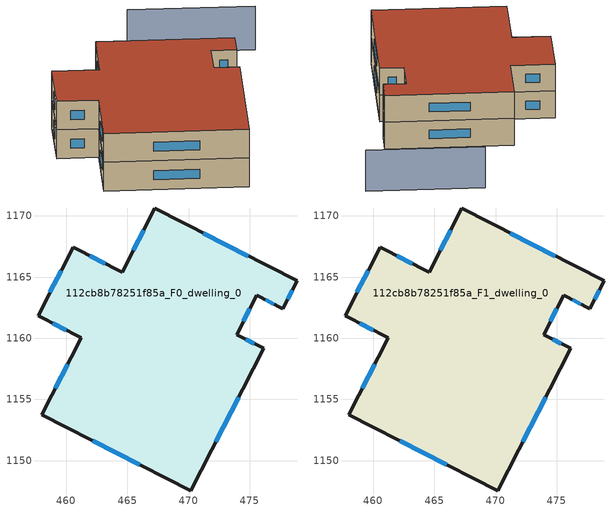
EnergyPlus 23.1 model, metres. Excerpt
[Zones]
112cb8b78251f85a_F0_dwelling_0
 floor ground (EU_floor_Construction): 478.86,1164.69 477.7,1162.42 475.56,1163.51 473.93,1160.3 476.12,1159.18 470.2,1147.55 458.02,1153.76 461.22,1160.04 457.7,1161.83 460.56,1167.45 464.57,1165.41 467.23,1170.62 z0
 wall outside (EU_wall_Construction): 464.57,1165.41 460.56,1167.45 457.7,1161.83 461.22,1160.04 458.02,1153.76 470.2,1147.55 476.12,1159.18 473.93,1160.3 475.56,1163.51 477.7,1162.42 478.86,1164.69 467.23,1170.62 464.57,1165.41 z0:3
 window (EU_Window_Construction): 463.2,1166.1 461.94,1166.75 / 466.32,1168.83 465.48,1167.19 / 474.88,1166.72 471.21,1168.59 / 478.1,1163.2 478.46,1163.91 / 476.3,1163.13 476.97,1162.79 / 474.49,1161.4 475,1162.41 / 475.37,1159.56 474.68,1159.92 / 472.23,1151.53 474.1,1155.2 / 462.19,1151.63 466.03,1149.68 / 460.13,1157.89 459.12,1155.91 / 458.91,1161.22 460.02,1160.65 / 459.58,1165.53 458.68,1163.76 z1.03:1.97
112cb8b78251f85a_F1_dwelling_0
 floor to 112cb8b78251f85a_F0_dwelling_0 (EU_floor_Construction): 478.86,1164.69 477.7,1162.42 475.56,1163.51 473.93,1160.3 476.12,1159.18 470.2,1147.55 458.02,1153.76 461.22,1160.04 457.7,1161.83 460.56,1167.45 464.57,1165.41 467.23,1170.62 z3
 wall outside (EU_wall_Construction): 464.57,1165.41 460.56,1167.45 457.7,1161.83 461.22,1160.04 458.02,1153.76 470.2,1147.55 476.12,1159.18 473.93,1160.3 475.56,1163.51 477.7,1162.42 478.86,1164.69 467.23,1170.62 464.57,1165.41 z3:6
 window (EU_Window_Construction): 463.2,1166.1 461.94,1166.75 / 466.32,1168.83 465.48,1167.19 / 474.88,1166.72 471.21,1168.59 / 478.1,1163.2 478.46,1163.91 / 476.3,1163.13 476.97,1162.79 / 474.49,1161.4 475,1162.41 / 475.37,1159.56 474.68,1159.92 / 472.23,1151.53 474.1,1155.2 / 462.19,1151.63 466.03,1149.68 / 460.13,1157.89 459.12,1155.91 / 458.91,1161.22 460.02,1160.65 / 459.58,1165.53 458.68,1163.76 z4.03:4.97
 roof outside (EU_roof_Construction): 470.2,1147.55 476.12,1159.18 473.93,1160.3 475.56,1163.51 477.7,1162.42 478.86,1164.69 467.23,1170.62 464.57,1165.41 460.56,1167.45 457.7,1161.83 461.22,1160.04 458.02,1153.76 z6
shading: 485.32,1171.76 474.64,1177.25 z0:4.6
[Building]
EU S2 Campaign: North Axis=0; Terrain=City; Solar Distribution=FullExterior
[Site:Location]
Cape.Town.Intl.AP: Latitude=-33.965; Longitude=18.602; Time Zone=2; Elevation=46
[SizingPeriod:WeatherFileDays]
AnnualSizingPeriod: Begin Month=1; Begin Day of Month=1; End Month=12; End Day of Month=31; Day of Week for Start Day=Monday; Use Weather File Daylight Saving Period=No; Use Weather File Rain and Snow Indicators=No
[MATERIAL]
EU_InternalMass_Material: Roughness=MediumRough; Thickness=0.1; Conductivity=1; Density=1800; Specific Heat=900; Thermal Absorptance=0.9; Solar Absorptance=0.7; Visible Absorptance=0.7
[MATERIAL:NOMASS] Roughness=MediumRough; Thermal Absorptance=0.9; Solar Absorptance=0.7; Visible Absorptance=0.7
Name | Thermal Resistance
EU_wall_NoMass | 0.493876
EU_roof_NoMass | 0.449382
EU_floor_NoMass | 1.25
[WINDOWMATERIAL:SIMPLEGLAZINGSYSTEM]
EU_Window_SimpleGlazing: UFactor=4.4; Solar Heat Gain Coefficient=0.85; Visible Transmittance=0.85
[CONSTRUCTION]
EU_wall_Construction: EU_wall_NoMass
EU_roof_Construction: EU_roof_NoMass
EU_floor_Construction: EU_floor_NoMass
EU_Window_Construction: EU_Window_SimpleGlazing
EU_InternalMass_Construction: EU_InternalMass_Material
[ZONE] Type=1; Multiplier=1; Ceiling Height=autocalculate; Volume=825.347; Floor Area=autocalculate; Part of Total Floor Area=Yes
112cb8b78251f85a_F0_dwelling_0; 112cb8b78251f85a_F1_dwelling_0
[INTERNALMASS] Construction=EU_InternalMass_Construction; Surface Area=275.116
Name | Zone or ZoneList
112cb8b78251f85a_F0_dwelling_0_EU_InternalMass | 112cb8b78251f85a_F0_dwelling_0
112cb8b78251f85a_F1_dwelling_0_EU_InternalMass | 112cb8b78251f85a_F1_dwelling_0
[OTHEREQUIPMENT] Fuel Type=Electricity; Design Level Calculation Method=Watts/Area; Power per Zone Floor Area=1; Fraction Latent=0; Fraction Radiant=0; Fraction Lost=0; Carbon Dioxide Generation Rate=0; EndUse Subcategory=EU_Step8_InternalGains
Name | Zone or ZoneList or Space or SpaceList | Schedule
EU_Step8_InternalGain_112cb8b78251f85a_F0_dwelling_0_f000 | 112cb8b78251f85a_F0_dwelling_0 | EU_Step8_GainSchedule_112cb8b78251f85a_F0_dwelling_0_f000
EU_Step8_InternalGain_112cb8b78251f85a_F1_dwelling_0_f000 | 112cb8b78251f85a_F1_dwelling_0 | EU_Step8_GainSchedule_112cb8b78251f85a_F1_dwelling_0_f000
[ZONEVENTILATION:DESIGNFLOWRATE] Schedule=EU_AlwaysOn; Design Flow Rate Calculation Method=AirChanges/Hour; Air Changes per Hour=0.64; Ventilation Type=Natural; Fan Pressure Rise=0; Fan Total Efficiency=1; Constant Term Coefficient=1; Temperature Term Coefficient=0; Velocity Term Coefficient=0; Velocity Squared Term Coefficient=0; Minimum Indoor Temperature=-100; Maximum Indoor Temperature=100; Delta Temperature=-100; Minimum Outdoor Temperature=-100; Maximum Outdoor Temperature=100; Maximum Wind Speed=40
Name | Zone or ZoneList or Space or SpaceList
EU_ConstantAir_112cb8b78251f85a_F0_dwelling_0 | 112cb8b78251f85a_F0_dwelling_0
EU_ConstantAir_112cb8b78251f85a_F1_dwelling_0 | 112cb8b78251f85a_F1_dwelling_0
[HVACTEMPLATE:THERMOSTAT] Constant Heating Setpoint=20; Constant Cooling Setpoint=50
EU_HeatOnly_112cb8b78251f85a_F0_dwelling_0; EU_HeatOnly_112cb8b78251f85a_F1_dwelling_0
[HVACTEMPLATE:ZONE:IDEALLOADSAIRSYSTEM] System Availability Schedule=EU_AlwaysOn; Maximum Heating Supply Air Temperature=50; Minimum Cooling Supply Air Temperature=13; Maximum Heating Supply Air Humidity Ratio=0.0156; Minimum Cooling Supply Air Humidity Ratio=0.0077; Heating Limit=NoLimit; Cooling Limit=NoLimit; Heating Availability Schedule=EU_AlwaysOn; Cooling Availability Schedule=EU_CoolingOff; Dehumidification Control Type=ConstantSensibleHeatRatio; Cooling Sensible Heat Ratio=0.7; Dehumidification Setpoint=60; Humidification Control Type=None; Humidification Setpoint=30; Outdoor Air Method=None; Outdoor Air Flow Rate per Person=0.00944; Outdoor Air Flow Rate per Zone Floor Area=0; Outdoor Air Flow Rate per Zone=0; Demand Controlled Ventilation Type=None; Outdoor Air Economizer Type=NoEconomizer; Heat Recovery Type=None; Sensible Heat Recovery Effectiveness=0.7; Latent Heat Recovery Effectiveness=0.65
Name | Template Thermostat
112cb8b78251f85a_F0_dwelling_0 | EU_HeatOnly_112cb8b78251f85a_F0_dwelling_0
112cb8b78251f85a_F1_dwelling_0 | EU_HeatOnly_112cb8b78251f85a_F1_dwelling_0
[SIZING:ZONE] Zone Cooling Design Supply Air Temperature Input Method=SupplyAirTemperature; Zone Cooling Design Supply Air Temperature=13; Zone Heating Design Supply Air Temperature Input Method=SupplyAirTemperature; Zone Heating Design Supply Air Temperature=50; Zone Cooling Design Supply Air Humidity Ratio=0.008; Zone Heating Design Supply Air Humidity Ratio=0.008; Cooling Design Air Flow Method=DesignDay; Cooling Design Air Flow Rate=0; Cooling Minimum Air Flow per Zone Floor Area=0.000762; Cooling Minimum Air Flow=0; Cooling Minimum Air Flow Fraction=0.2; Heating Design Air Flow Method=DesignDay; Heating Design Air Flow Rate=0; Heating Maximum Air Flow per Zone Floor Area=0.002032; Heating Maximum Air Flow=0.141576; Heating Maximum Air Flow Fraction=0.3; Account for Dedicated Outdoor Air System=No; Dedicated Outdoor Air System Control Strategy=NeutralSupplyAir; Dedicated Outdoor Air Low Setpoint Temperature for Design=autosize; Dedicated Outdoor Air High Setpoint Temperature for Design=autosize; Zone Load Sizing Method=Sensible Load Only No Latent Load; Zone Latent Cooling Design Supply Air Humidity Ratio Input Method=HumidityRatioDifference; Zone Cooling Design Supply Air Humidity Ratio Difference=0.005; Zone Latent Heating Design Supply Air Humidity Ratio Input Method=HumidityRatioDifference; Zone Humidification Design Supply Air Humidity Ratio Difference=0.005
112cb8b78251f85a_F0_dwelling_0; 112cb8b78251f85a_F1_dwelling_0
[SCHEDULE:CONSTANT]
Name | Hourly Value
EU_AlwaysOn | 1
EU_CoolingOff | 0
[SCHEDULE:FILE] Column Number=1; Rows to Skip at Top=0; Number of Hours of Data=8760; Column Separator=Comma; Interpolate to Timestep=No; Minutes per Item=60; Adjust Schedule for Daylight Savings=Yes
Name | File
EU_Step8_GainSchedule_112cb8b78251f85a_F0_dwelling_0_f000 | ../../schedules/112cb8b78251f85a/112cb8b78251f85a_F0_dwelling_0_f000_gain.csv
EU_Step8_GainSchedule_112cb8b78251f85a_F1_dwelling_0_f000 | ../../schedules/112cb8b78251f85a/112cb8b78251f85a_F1_dwelling_0_f000_gain.csv
